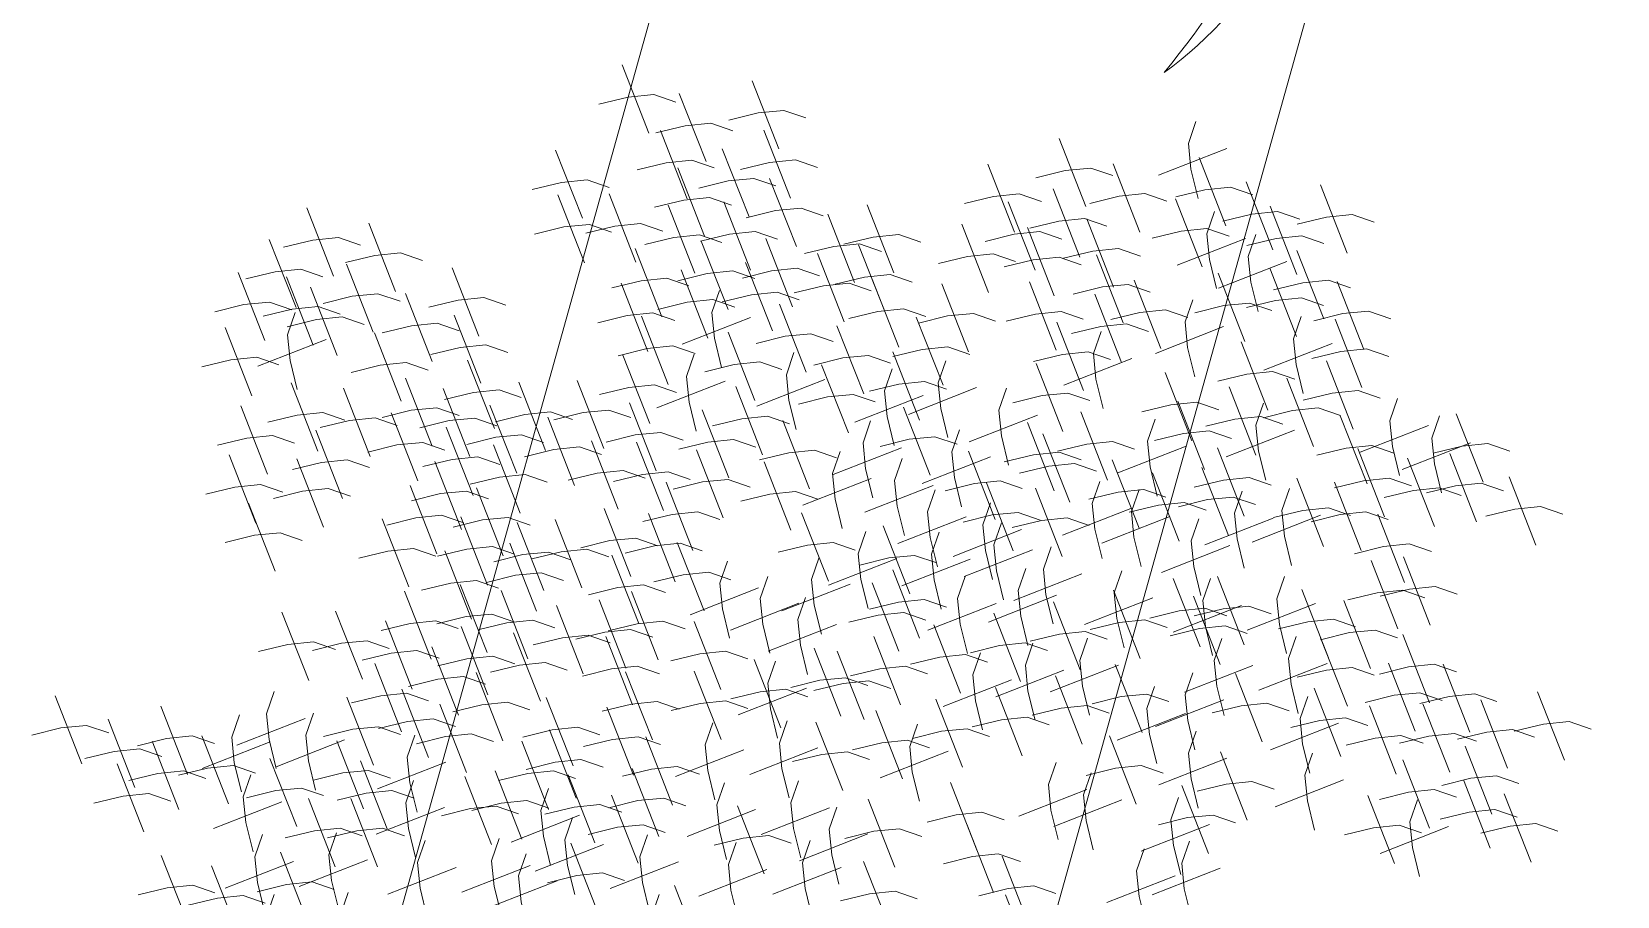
# Model space of a CAD drawing. Header units: millimetres. Extents: x 474016 to 477875, y 2288607 to 2292200.
# Drawn here: x 474468.39 to 474478.44, y 2289111.2 to 2289116.67 of the extents above; entities that cross this region are included whole.
import ezdxf

# ---------------------------------------------------------------- set-up
doc = ezdxf.new("R2010")
doc.units = ezdxf.units.MM
doc.header["$LTSCALE"] = 50
for name, color, linetype, lineweight in [('EXT', 3, 'Continuous', 5), ('JARDIN-HP', 64, 'Continuous', 5), ('JARDINES', 98, 'Continuous', 13)]:
    doc.layers.add(name, color=color, linetype=linetype, lineweight=lineweight)

# ---------------------------------------------------------------- blocks, each defined once
blk = doc.blocks.new('Plarbol-031')
for points in [[(0.1874, 2.608325), (0.40975, 2.455225)], [(0.197575, 2.439975), (0.2719, 2.521925), (0.34495, 2.5829), (0.428175, 2.60515)], [(-0.326475, 2.304025), (-0.173425, 2.526375)], [(-0.158175, 2.3142), (-0.240125, 2.388525), (-0.301075, 2.461575), (-0.3233, 2.5448)], [(-0.046375, 2.464125), (0.175975, 2.311025)], [(-0.0362, 2.295775), (0.038125, 2.377725), (0.111175, 2.4387), (0.1944, 2.46095)], [(-0.239475, 2.44125), (-0.01715, 2.28815)], [(-0.229325, 2.2729), (-0.155, 2.35485), (-0.08195, 2.415825), (0.001275, 2.438075)], [(0.07815, 2.43935), (0.300475, 2.28625)], [(0.0883, 2.271), (0.162625, 2.35295), (0.235675, 2.413925), (0.3189, 2.436175)], [(0.250925, 2.3593), (0.473275, 2.2062)], [(0.2611, 2.19095), (0.335425, 2.2729), (0.408475, 2.3339), (0.4917, 2.356125)], [(0.43705, 2.347875), (0.6594, 2.194775)], [(0.447225, 2.179525), (0.52155, 2.261475), (0.5946, 2.32245), (0.677825, 2.3447)], [(-0.08385, 2.067075), (0.06925, 2.289425)], [(0.0845, 2.07725), (0.00255, 2.151575), (-0.058425, 2.224625), (-0.080675, 2.30785)], [(0.089575, 2.082975), (0.242675, 2.3053)], [(0.257925, 2.093125), (0.175975, 2.16745), (0.115, 2.2405), (0.09275, 2.323725)], [(-0.488475, 2.244325), (-0.266125, 2.091225)], [(-0.4783, 2.075975), (-0.403975, 2.157925), (-0.330925, 2.2189), (-0.247725, 2.24115)], [(-0.226775, 2.26655), (-0.00445, 2.11345)], [(-0.2166, 2.0982), (-0.142275, 2.18015), (-0.069225, 2.24115), (0.013975, 2.263375)], [(0.20455, 2.2494), (0.4269, 2.0963)], [(0.214725, 2.08105), (0.28905, 2.163), (0.3621, 2.224), (0.445325, 2.246225)], [(0.50885, 2.228425), (0.731175, 2.07535)], [(0.519, 2.0601), (0.593325, 2.14205), (0.666375, 2.203025), (0.7496, 2.22525)], [(-0.705725, 2.211275), (-0.4834, 2.0582)], [(-0.695575, 2.04295), (-0.62125, 2.1249), (-0.548175, 2.185875), (-0.464975, 2.2081)], [(0.565375, 1.935575), (0.483425, 2.0099), (0.42245, 2.082975), (0.400225, 2.166175)], [(1.074225, 2.189675), (1.29655, 2.0366)], [(1.084375, 2.02135), (1.1587, 2.1033), (1.23175, 2.164275), (1.314975, 2.1865)], [(0.057175, 2.1268), (0.279525, 1.9737)], [(0.06735, 1.95845), (0.141675, 2.0404), (0.214725, 2.101375), (0.29795, 2.123625)], [(0.39705, 1.925425), (0.550125, 2.14775)], [(1.028475, 1.884125), (0.946525, 1.95845), (0.88555, 2.0315), (0.863325, 2.114725)], [(1.024025, 1.907625), (1.177125, 2.129975)], [(1.192375, 1.9178), (1.110425, 1.992125), (1.04945, 2.065175), (1.0272, 2.1484)], [(1.36515, 2.105825), (1.5875, 1.95275)], [(1.375325, 1.9375), (1.44965, 2.01945), (1.5227, 2.080425), (1.605925, 2.10265)], [(-0.6206, 2.044225), (-0.398275, 1.891125)], [(0.56855, 2.0836), (0.7909, 1.9305)], [(0.578725, 1.91525), (0.65305, 1.9972), (0.7261, 2.0582), (0.809325, 2.080425)], [(0.860125, 1.873975), (1.013225, 2.0963)], [(1.135825, 2.055025), (1.358175, 1.901925)], [(1.146, 1.886675), (1.220325, 1.968625), (1.293375, 2.0296), (1.3766, 2.051825)], [(-0.61045, 1.875875), (-0.536125, 1.957825), (-0.463075, 2.0188), (-0.37985, 2.04105)], [(-0.45545, 2.022625), (-0.233125, 1.869525)], [(-0.445275, 1.854275), (-0.37095, 1.936225), (-0.2979, 1.9972), (-0.2147, 2.01945)], [(0.199475, 1.763425), (0.117525, 1.83775), (0.05655, 1.9108), (0.0343, 1.994025)], [(-0.8709, 1.985125), (-0.64855, 1.83205)], [(-0.860725, 1.8168), (-0.7864, 1.89875), (-0.71335, 1.959725), (-0.630125, 1.98195)], [(-0.3519, 1.93305), (-0.129575, 1.77995)], [(-0.341725, 1.7647), (-0.2674, 1.84665), (-0.194375, 1.907625), (-0.11115, 1.929875)], [(-0.18485, 1.9324), (0.0375, 1.779325)], [(-0.174675, 1.764075), (-0.10035, 1.846025), (-0.0273, 1.907), (0.0559, 1.929225)], [(0.031125, 1.753275), (0.184225, 1.9756)], [(0.268725, 1.96545), (0.49105, 1.81235)], [(0.278875, 1.7971), (0.3532, 1.87905), (0.42625, 1.940025), (0.509475, 1.962275)], [(0.483425, 1.9483), (0.705775, 1.7952)], [(0.4936, 1.77995), (0.567925, 1.8619), (0.640975, 1.922875), (0.7242, 1.945125)], [(0.7242, 1.944475), (0.946525, 1.791375)], [(0.73435, 1.77615), (0.808675, 1.858075), (0.881725, 1.919075), (0.96495, 1.9413)], [(1.01705, 1.954), (1.239375, 1.800925)], [(1.0272, 1.785675), (1.101525, 1.867625), (1.174575, 1.9286), (1.2578, 1.950825)], [(-0.729875, 1.912075), (-0.507525, 1.758975)], [(-0.7197, 1.74375), (-0.645375, 1.8257), (-0.572325, 1.886675), (-0.4891, 1.9089)], [(-0.6187, 1.873325), (-0.39635, 1.720225)], [(-0.608525, 1.705), (-0.5342, 1.78695), (-0.46115, 1.847925), (-0.37795, 1.87015)], [(0.8449, 1.880325), (1.067225, 1.727225)], [(0.85505, 1.711975), (0.929375, 1.793925), (1.002425, 1.8549), (1.08565, 1.87715)], [(0.62955, 1.593825), (0.5476, 1.66815), (0.4866, 1.7412), (0.464375, 1.824425)], [(-1.761525, 1.7539), (-1.539175, 1.6008)], [(-0.275675, 1.809175), (-0.05335, 1.656075)], [(-0.2655, 1.640825), (-0.1912, 1.722775), (-0.11815, 1.78375), (-0.034925, 1.806)], [(0.32525, 1.80345), (0.5476, 1.65035)], [(0.335425, 1.635125), (0.40975, 1.71705), (0.4828, 1.77805), (0.566025, 1.800275)], [(0.4612, 1.58365), (0.6143, 1.806)], [(-1.75135, 1.585575), (-1.677025, 1.6675), (-1.603975, 1.7285), (-1.52075, 1.750725)], [(-0.826425, 1.7482), (-0.6041, 1.5951)], [(-0.81625, 1.57985), (-0.74195, 1.6618), (-0.668875, 1.722775), (-0.585675, 1.745)], [(-0.50055, 1.711975), (-0.2782, 1.558875)], [(-0.490375, 1.543625), (-0.41605, 1.625575), (-0.343, 1.686575), (-0.259775, 1.7088)], [(-0.0146, 1.477575), (-0.09655, 1.5519), (-0.157525, 1.62495), (-0.179775, 1.708175)], [(0.100375, 1.71515), (0.322725, 1.56205)], [(0.11055, 1.546825), (0.184875, 1.62875), (0.257925, 1.68975), (0.34115, 1.711975)], [(0.843625, 1.729125), (1.06595, 1.576025)], [(0.853775, 1.5608), (0.9281, 1.642725), (1.001175, 1.703725), (1.084375, 1.72595)], [(1.041825, 1.720875), (1.26415, 1.567775)], [(1.051975, 1.552525), (1.1263, 1.634475), (1.19935, 1.69545), (1.282575, 1.7177)], [(-0.3341, 1.64465), (-0.1118, 1.49155)], [(-0.32395, 1.4763), (-0.249625, 1.55825), (-0.1766, 1.619225), (-0.093375, 1.641475)], [(-0.18295, 1.4674), (-0.02985, 1.68975)], [(0.1982, 1.653525), (0.42055, 1.50045)], [(0.208375, 1.4852), (0.2827, 1.56715), (0.35575, 1.628125), (0.438975, 1.65035)], [(0.720375, 1.664325), (0.942725, 1.51125)], [(0.73055, 1.496), (0.804875, 1.57795), (0.877925, 1.638925), (0.96115, 1.66115)], [(1.20825, 1.644), (1.4306, 1.4909)], [(1.218425, 1.475675), (1.29275, 1.557625), (1.3658, 1.6186), (1.449025, 1.640825)], [(-1.6243, 1.62685), (-1.401975, 1.47375)], [(-1.614125, 1.458525), (-1.5398, 1.54045), (-1.46675, 1.60145), (-1.38355, 1.623675)], [(-1.15485, 1.61225), (-0.932525, 1.45915)], [(-1.144675, 1.4439), (-1.07035, 1.52585), (-0.9973, 1.586825), (-0.9141, 1.609075)], [(0.4161, 1.593175), (0.638425, 1.4401)], [(0.42625, 1.42485), (0.500575, 1.5068), (0.57365, 1.567775), (0.65685, 1.59)], [(0.715925, 1.3772), (0.869025, 1.59955)], [(0.884275, 1.387375), (0.802325, 1.4617), (0.74135, 1.53475), (0.7191, 1.61795)], [(-2.19095, 1.5341), (-1.9686, 1.381025)], [(-2.180775, 1.365775), (-2.10645, 1.447725), (-2.0334, 1.5087), (-1.950175, 1.530925)], [(-1.9578, 1.5646), (-1.735475, 1.4115)], [(-1.94765, 1.39625), (-1.873325, 1.4782), (-1.800275, 1.5392), (-1.71705, 1.561425)], [(-0.764175, 1.525225), (-0.541825, 1.372125)], [(-0.754, 1.356875), (-0.679675, 1.438825), (-0.606625, 1.4998), (-0.5234, 1.52205)], [(0.163275, 1.311775), (0.316375, 1.5341)], [(0.3316, 1.321925), (0.24965, 1.39625), (0.188675, 1.469325), (0.16645, 1.552525)], [(1.117425, 1.5665), (1.33975, 1.4134)], [(1.127575, 1.398175), (1.2019, 1.4801), (1.27495, 1.5411), (1.358175, 1.563325)], [(-1.7126, 1.48455), (-1.490275, 1.331475)], [(-1.702425, 1.316225), (-1.6281, 1.398175), (-1.55505, 1.45915), (-1.47185, 1.481375)], [(-1.506775, 1.49155), (-1.28445, 1.33845)], [(-1.496625, 1.3232), (-1.4223, 1.40515), (-1.349225, 1.466125), (-1.266025, 1.488375)], [(-1.255225, 1.50235), (-1.032875, 1.34925)], [(-1.24505, 1.334), (-1.170725, 1.41595), (-1.097675, 1.476925), (-1.01445, 1.499175)], [(-1.098325, 1.4725), (-0.875975, 1.3194)], [(-1.08815, 1.30415), (-1.013825, 1.3861), (-0.940775, 1.447075), (-0.85755, 1.469325)], [(-0.311875, 1.476925), (-0.08955, 1.32385)], [(-0.3017, 1.3086), (-0.2274, 1.39055), (-0.15435, 1.451525), (-0.07115, 1.47375)], [(0.40785, 1.501075), (0.630175, 1.347975)], [(0.418, 1.332725), (0.492325, 1.414675), (0.565375, 1.475675), (0.6486, 1.4979)], [(0.57745, 1.271125), (0.73055, 1.49345)], [(0.7458, 1.281275), (0.66385, 1.3556), (0.60285, 1.42865), (0.580625, 1.511875)], [(1.896225, 1.5087), (2.118575, 1.3556)], [(1.9064, 1.34035), (1.980725, 1.4223), (2.053775, 1.4833), (2.137, 1.505525)], [(-1.93875, 1.41215), (-1.7164, 1.25905)], [(-1.928575, 1.2438), (-1.85425, 1.32575), (-1.7812, 1.386725), (-1.698, 1.408975)], [(-0.075575, 1.421025), (0.14675, 1.26795)], [(-0.065425, 1.2527), (0.0089, 1.33465), (0.08195, 1.395625), (0.165175, 1.41785)], [(1.366425, 1.40515), (1.588775, 1.25205)], [(1.3766, 1.2368), (1.450925, 1.31875), (1.523975, 1.37975), (1.6072, 1.401975)], [(-1.205675, 1.361325), (-0.983325, 1.208225)], [(-1.1955, 1.192975), (-1.121175, 1.274925), (-1.048125, 1.3359), (-0.9649, 1.35815)], [(-0.9865, 1.395625), (-0.764175, 1.242525)], [(-0.97635, 1.227275), (-0.902025, 1.309225), (-0.828975, 1.370225), (-0.74575, 1.39245)], [(-0.773075, 1.37085), (-0.550725, 1.21775)], [(-0.7629, 1.2025), (-0.688575, 1.28445), (-0.615525, 1.34545), (-0.5323, 1.367675)], [(0.26935, 1.382925), (0.4917, 1.229825)], [(0.279525, 1.214575), (0.35385, 1.296525), (0.4269, 1.3575), (0.510125, 1.37975)], [(1.1155, 1.388), (1.33785, 1.2349)], [(1.125675, 1.21965), (1.2, 1.3016), (1.27305, 1.3626), (1.356275, 1.384825)], [(1.55065, 1.3988), (1.773, 1.2457)], [(1.560825, 1.23045), (1.63515, 1.3124), (1.7082, 1.3734), (1.791425, 1.395625)], [(1.739325, 1.367675), (1.96165, 1.214575)], [(1.749475, 1.199325), (1.8238, 1.281275), (1.896875, 1.342275), (1.980075, 1.3645)], [(-1.808525, 1.33465), (-1.586175, 1.18155)], [(-1.79835, 1.1663), (-1.724025, 1.24825), (-1.650975, 1.309225), (-1.567775, 1.331475)], [(-1.59825, 1.3251), (-1.375925, 1.172025)], [(-1.5881, 1.156775), (-1.513775, 1.238725), (-1.440725, 1.2997), (-1.3575, 1.321925)], [(-1.39435, 1.2997), (-1.172, 1.1466)], [(-1.384175, 1.13135), (-1.30985, 1.2133), (-1.2368, 1.2743), (-1.153575, 1.296525)], [(-0.428125, 1.067825), (-0.510075, 1.14215), (-0.57105, 1.215225), (-0.5933, 1.298425)], [(-0.354425, 1.0996), (-0.201375, 1.321925)], [(-0.186125, 1.10975), (-0.26805, 1.184075), (-0.329025, 1.25715), (-0.35125, 1.34035)], [(0.119425, 1.339725), (0.341775, 1.186625)], [(0.1296, 1.171375), (0.203925, 1.253325), (0.276975, 1.3143), (0.3602, 1.33655)], [(0.2592, 1.0634), (0.412275, 1.285725)], [(0.427525, 1.07355), (0.345575, 1.147875), (0.2846, 1.220925), (0.262375, 1.30415)], [(0.50185, 1.0977), (0.65495, 1.320025)], [(0.6702, 1.10785), (0.58825, 1.182175), (0.527275, 1.255225), (0.505025, 1.33845)], [(0.883, 1.0977), (1.0361, 1.320025)], [(1.05135, 1.10785), (0.9694, 1.182175), (0.908425, 1.255225), (0.886175, 1.33845)], [(0.9656, 1.33465), (1.187925, 1.18155)], [(0.97575, 1.1663), (1.050075, 1.24825), (1.123125, 1.309225), (1.20635, 1.331475)], [(1.38105, 1.2889), (1.603375, 1.1358)], [(1.3912, 1.12055), (1.465525, 1.2025), (1.538575, 1.2635), (1.6218, 1.285725)], [(-0.596475, 1.057675), (-0.443375, 1.28)], [(-0.215975, 1.27875), (0.00635, 1.12565)], [(-0.2058, 1.1104), (-0.1315, 1.19235), (-0.058425, 1.253325), (0.024775, 1.27555)], [(-0.145475, 1.27555), (0.076875, 1.122475)], [(-0.1353, 1.107225), (-0.060975, 1.189175), (0.012075, 1.25015), (0.0953, 1.272375)], [(0.12325, 1.007475), (0.27635, 1.229825)], [(0.2916, 1.01765), (0.20965, 1.091975), (0.14865, 1.165025), (0.126425, 1.24825)], [(1.570975, 1.23555), (1.793325, 1.08245)], [(1.58115, 1.0672), (1.655475, 1.14915), (1.728525, 1.210125), (1.81175, 1.232375)], [(-1.761525, 1.2006), (-1.539175, 1.0475)], [(-1.75135, 1.03225), (-1.677025, 1.1142), (-1.603975, 1.1752), (-1.52075, 1.197425)], [(-1.4064, 1.18535), (-1.184075, 1.03225)], [(-1.39625, 1.017025), (-1.321925, 1.09895), (-1.248875, 1.15995), (-1.16565, 1.182175)], [(-0.9973, 1.1809), (-0.774975, 1.027825)], [(-0.98715, 1.012575), (-0.912825, 1.094525), (-0.839775, 1.1555), (-0.75655, 1.177725)], [(-0.773075, 1.216475), (-0.550725, 1.0634)], [(-0.7629, 1.04815), (-0.688575, 1.1301), (-0.615525, 1.191075), (-0.5323, 1.2133)], [(0.829, 0.94905), (0.747075, 1.023375), (0.686075, 1.096425), (0.66385, 1.17965)], [(0.681, 1.199975), (0.903325, 1.046875)], [(0.69115, 1.031625), (0.765475, 1.113575), (0.83855, 1.17455), (0.92175, 1.1968)], [(1.21015, 0.94905), (1.128225, 1.023375), (1.067225, 1.096425), (1.045, 1.17965)], [(1.1225, 1.226), (1.344825, 1.072925)], [(1.13265, 1.057675), (1.206975, 1.139625), (1.28005, 1.2006), (1.36325, 1.222825)], [(1.786325, 1.193625), (2.008675, 1.040525)], [(1.7965, 1.025275), (1.870825, 1.107225), (1.943875, 1.1682), (2.0271, 1.19045)], [(-2.21825, 1.13645), (-1.995925, 0.98335)], [(-2.2081, 0.9681), (-2.133775, 1.05005), (-2.060725, 1.111025), (-1.9775, 1.133275)], [(-1.9648, 1.11295), (-1.74245, 0.95985)], [(-1.954625, 0.9446), (-1.8803, 1.02655), (-1.80725, 1.087525), (-1.724025, 1.10975)], [(-1.58555, 1.158675), (-1.363225, 1.005575)], [(-1.575375, 0.990325), (-1.50105, 1.072275), (-1.428, 1.133275), (-1.3448, 1.1555)], [(-1.21775, 1.128175), (-0.9954, 0.9751)], [(-1.207575, 0.95985), (-1.13325, 1.0418), (-1.0602, 1.102775), (-0.976975, 1.125)], [(-0.7432, 0.923), (-0.590125, 1.145325)], [(-0.574875, 0.93315), (-0.656825, 1.007475), (-0.7178, 1.08055), (-0.740025, 1.16375)], [(-0.2433, 0.885525), (-0.325225, 0.95985), (-0.3862, 1.0329), (-0.408425, 1.116125)], [(0.660675, 0.938875), (0.813775, 1.161225)], [(1.041825, 0.938875), (1.194925, 1.161225)], [(1.411525, 1.1193), (1.633875, 0.9662)], [(1.4217, 0.95095), (1.496025, 1.0329), (1.569075, 1.093875), (1.6523, 1.116125)], [(2.00485, 1.128825), (2.2272, 0.975725)], [(2.015025, 0.960475), (2.08935, 1.042425), (2.1624, 1.1034), (2.245625, 1.12565)], [(-0.62695, 1.06975), (-0.404625, 0.91665)], [(-0.6168, 0.9014), (-0.542475, 0.98335), (-0.469425, 1.044325), (-0.3862, 1.066575)], [(-0.4116, 0.87535), (-0.258525, 1.0977)], [(-0.33665, 1.0691), (-0.114325, 0.916)], [(-0.326475, 0.900775), (-0.25215, 0.9827), (-0.179125, 1.0437), (-0.095925, 1.065925)], [(-0.0559, 1.094525), (0.16645, 0.941425)], [(-0.045725, 0.926175), (0.0286, 1.008125), (0.10165, 1.0691), (0.184875, 1.09135)], [(0.550775, 1.102775), (0.7731, 0.949675)], [(0.560925, 0.934425), (0.63525, 1.016375), (0.708325, 1.077375), (0.791525, 1.0996)], [(0.649225, 1.0907), (0.871575, 0.9376)], [(0.6594, 0.922375), (0.733725, 1.0043), (0.806775, 1.0653), (0.89, 1.087525)], [(1.20635, 1.05895), (1.428675, 0.90585)], [(1.216525, 0.8906), (1.290825, 0.97255), (1.3639, 1.033525), (1.4471, 1.055775)], [(1.851125, 1.0869), (2.073475, 0.9338)], [(1.8613, 0.91855), (1.935625, 1.0005), (2.008675, 1.061475), (2.091875, 1.083725)], [(-2.11915, 1.00495), (-1.896825, 0.85185)], [(-2.109, 0.8366), (-2.034675, 0.91855), (-1.961625, 0.979525), (-1.8784, 1.001775)], [(-1.772325, 0.999875), (-1.549975, 0.846775)], [(-1.76215, 0.831525), (-1.687825, 0.913475), (-1.614775, 0.97445), (-1.53155, 0.996675)], [(-1.58745, 1.029725), (-1.365125, 0.876625)], [(-1.5773, 0.861375), (-1.502975, 0.943325), (-1.429925, 1.0043), (-1.3467, 1.02655)], [(-1.431825, 0.805475), (-1.278725, 1.027825)], [(-1.263475, 0.81565), (-1.345425, 0.889975), (-1.4064, 0.963025), (-1.42865, 1.046225)], [(-0.90775, 0.779425), (-0.989675, 0.85375), (-1.050675, 0.9268), (-1.0729, 1.010025)], [(-0.96365, 1.03035), (-0.7413, 0.87725)], [(-0.953475, 0.862025), (-0.87915, 0.94395), (-0.8061, 1.00495), (-0.722875, 1.027175)], [(-0.21725, 1.010025), (0.0051, 0.856925)], [(-0.207075, 0.841675), (-0.13275, 0.923625), (-0.0597, 0.984625), (0.023525, 1.00685)], [(0.3748, 0.780075), (0.5279, 1.0024)], [(0.54315, 0.790225), (0.4612, 0.86455), (0.400225, 0.9376), (0.377975, 1.020825)], [(0.819475, 0.780075), (0.972575, 1.0024)], [(0.987825, 0.790225), (0.905875, 0.86455), (0.8449, 0.9376), (0.82265, 1.020825)], [(1.200625, 0.780075), (1.353725, 1.0024)], [(1.368975, 0.790225), (1.287025, 0.86455), (1.22605, 0.9376), (1.2038, 1.020825)], [(1.624975, 1.022725), (1.847325, 0.869625)], [(1.63515, 0.8544), (1.709475, 0.93635), (1.782525, 0.997325), (1.86575, 1.01955)], [(-1.315575, 0.93635), (-1.093225, 0.78325)], [(-1.076075, 0.769275), (-0.922975, 0.9916)], [(-0.701275, 0.719075), (-0.548175, 0.941425)], [(-0.53295, 0.72925), (-0.6149, 0.803575), (-0.675875, 0.876625), (-0.6981, 0.95985)], [(-0.16705, 0.71655), (-0.013975, 0.938875)], [(0.001275, 0.7267), (-0.080675, 0.801025), (-0.14165, 0.874075), (-0.163875, 0.9573)], [(0.277625, 0.71655), (0.195675, 0.790875), (0.134675, 0.863925), (0.11245, 0.94715)], [(0.39195, 0.94395), (0.6143, 0.790875)], [(0.402125, 0.775625), (0.47645, 0.857575), (0.5495, 0.91855), (0.632725, 0.940775)], [(0.935725, 0.941425), (1.158075, 0.788325)], [(0.9459, 0.773075), (1.020225, 0.855025), (1.093275, 0.916), (1.1765, 0.93825)], [(-1.3054, 0.768), (-1.231075, 0.84995), (-1.158025, 0.910925), (-1.0748, 0.93315)], [(-0.527225, 0.669525), (-0.374125, 0.891875)], [(-0.358875, 0.6797), (-0.440825, 0.754025), (-0.501825, 0.827075), (-0.52405, 0.9103)], [(-0.19375, 0.652375), (-0.275675, 0.7267), (-0.33665, 0.79975), (-0.358875, 0.882975)], [(-0.091475, 0.6778), (0.061625, 0.900125)], [(0.076875, 0.68795), (-0.005075, 0.762275), (-0.06605, 0.835325), (-0.0883, 0.91855)], [(0.109275, 0.706375), (0.262375, 0.928725)], [(1.74885, 0.691125), (1.90195, 0.913475)], [(1.9172, 0.7013), (1.83525, 0.775625), (1.77425, 0.848675), (1.752025, 0.9319)], [(-1.7431, 0.8652), (-1.52075, 0.7121)], [(-1.732925, 0.69685), (-1.6586, 0.7788), (-1.58555, 0.839775), (-1.502325, 0.862025)], [(-0.36205, 0.642225), (-0.209, 0.86455)], [(0.244575, 0.599025), (0.162625, 0.67335), (0.10165, 0.7464), (0.079425, 0.829625)], [(0.8017, 0.6149), (0.9548, 0.83725)], [(0.970025, 0.625075), (0.8881, 0.6994), (0.8271, 0.77245), (0.804875, 0.85565)], [(1.332125, 0.6168), (1.485225, 0.83915)], [(1.500475, 0.626975), (1.418525, 0.7013), (1.35755, 0.77435), (1.3353, 0.857575)], [(1.5913, 0.842325), (1.81365, 0.689225)], [(1.601475, 0.673975), (1.6758, 0.755925), (1.74885, 0.8169), (1.832075, 0.83915)], [(-1.6135, 0.8061), (-1.391175, 0.653025)], [(-1.603325, 0.637775), (-1.529025, 0.719725), (-1.45595, 0.7807), (-1.37275, 0.802925)], [(-1.3772, 0.558375), (-1.2241, 0.7807)], [(-1.20885, 0.568525), (-1.2908, 0.64285), (-1.351775, 0.7159), (-1.374, 0.799125)], [(-1.18025, 0.78705), (-0.957925, 0.63395)], [(-1.1701, 0.618725), (-1.095775, 0.70065), (-1.022725, 0.76165), (-0.9395, 0.783875)], [(-0.966825, 0.780075), (-0.744475, 0.626975)], [(-0.95665, 0.611725), (-0.882325, 0.693675), (-0.809275, 0.75465), (-0.72605, 0.7769)], [(-0.73115, 0.5628), (-0.57805, 0.78515)], [(-0.5628, 0.572975), (-0.64475, 0.6473), (-0.705725, 0.72035), (-0.727975, 0.803575)], [(-0.094, 0.53105), (-0.17595, 0.605375), (-0.23695, 0.678425), (-0.25915, 0.76165)], [(0.07625, 0.58885), (0.229325, 0.8112)], [(0.23315, 0.78515), (0.455475, 0.63205)], [(0.2433, 0.6168), (0.317625, 0.69875), (0.3907, 0.75975), (0.4739, 0.781975)], [(-0.262325, 0.520875), (-0.10925, 0.743225)], [(0.4091, 0.5031), (0.5622, 0.725425)], [(0.57745, 0.51325), (0.4955, 0.587575), (0.434525, 0.66065), (0.412275, 0.74385)], [(0.550775, 0.721625), (0.7731, 0.568525)], [(0.560925, 0.553275), (0.63525, 0.635225), (0.708325, 0.696225), (0.791525, 0.71845)], [(0.7134, 0.4942), (0.8665, 0.71655)], [(0.881725, 0.504375), (0.7998, 0.5787), (0.7388, 0.65175), (0.716575, 0.734975)], [(-1.58935, 0.6492), (-1.367025, 0.4961)], [(-1.5792, 0.480875), (-1.504875, 0.5628), (-1.431825, 0.6238), (-1.3486, 0.646025)], [(-1.235525, 0.646025), (-1.0132, 0.492925)], [(-1.225375, 0.4777), (-1.15105, 0.559625), (-1.077975, 0.620625), (-0.994775, 0.64285)], [(-0.444, 0.665725), (-0.2217, 0.512625)], [(-0.43385, 0.497375), (-0.359525, 0.579325), (-0.286475, 0.6403), (-0.203275, 0.66255)], [(-0.091475, 0.439575), (0.061625, 0.6619)], [(0.076875, 0.449725), (-0.005075, 0.52405), (-0.06605, 0.597125), (-0.0883, 0.680325)], [(0.931925, 0.443375), (1.085025, 0.665725)], [(1.10025, 0.45355), (1.018325, 0.527875), (0.957325, 0.600925), (0.9351, 0.68415)], [(1.051975, 0.67145), (1.274325, 0.51835)], [(1.06215, 0.5031), (1.136475, 0.58505), (1.209525, 0.646025), (1.29275, 0.668275)], [(-0.938875, 0.6149), (-0.716525, 0.4618)], [(-0.9287, 0.44655), (-0.854375, 0.5285), (-0.781325, 0.5895), (-0.6981, 0.611725)], [(-0.4872, 0.3716), (-0.3341, 0.59395)], [(-0.31885, 0.381775), (-0.4008, 0.4561), (-0.4618, 0.52915), (-0.484025, 0.61235)], [(0.074325, 0.626325), (0.296675, 0.47325)], [(0.0845, 0.458), (0.158825, 0.53995), (0.231875, 0.600925), (0.3151, 0.62315)], [(0.25285, 0.375425), (0.405925, 0.59775)], [(0.421175, 0.385575), (0.339225, 0.4599), (0.27825, 0.53295), (0.256025, 0.616175)], [(-2.6369, 0.527875), (-2.41455, 0.374775)], [(-2.290675, 0.56345), (-2.06835, 0.41035)], [(-2.280525, 0.3951), (-2.2062, 0.47705), (-2.133125, 0.538025), (-2.049925, 0.560275)], [(-0.719075, 0.536775), (-0.496725, 0.383675)], [(-0.7089, 0.368425), (-0.634575, 0.450375), (-0.561525, 0.51135), (-0.4783, 0.5336)], [(-0.3233, 0.55075), (-0.101, 0.39765)], [(-0.31315, 0.3824), (-0.23885, 0.46435), (-0.1658, 0.525325), (-0.082575, 0.547575)], [(0.39195, 0.5628), (0.6143, 0.409725)], [(0.402125, 0.394475), (0.47645, 0.476425), (0.5495, 0.5374), (0.632725, 0.559625)], [(-2.626725, 0.359525), (-2.5524, 0.441475), (-2.47935, 0.502475), (-2.396125, 0.5247)], [(-1.677025, 0.478325), (-1.4547, 0.325225)], [(-1.66685, 0.309975), (-1.59255, 0.391925), (-1.519475, 0.452925), (-1.436275, 0.47515)], [(-1.47185, 0.5177), (-1.2495, 0.364625)], [(-1.461675, 0.349375), (-1.38735, 0.431325), (-1.3143, 0.4923), (-1.231075, 0.514525)], [(-1.1701, 0.512625), (-0.94775, 0.359525)], [(-1.159925, 0.344275), (-1.0856, 0.426225), (-1.01255, 0.487225), (-0.929325, 0.50945)], [(-0.359525, 0.4688), (-0.1372, 0.3157)], [(-0.084475, 0.467525), (0.13785, 0.314425)], [(0.2808, 0.247725), (0.19885, 0.32205), (0.13785, 0.3951), (0.115625, 0.478325)], [(0.681, 0.491025), (0.903325, 0.337925)], [(0.69115, 0.322675), (0.765475, 0.404625), (0.83855, 0.465625), (0.92175, 0.48785)], [(1.003075, 0.489125), (1.2254, 0.336025)], [(1.013225, 0.320775), (1.08755, 0.402725), (1.1606, 0.4637), (1.243825, 0.48595)], [(-2.85795, 0.4472), (-2.635625, 0.2941)], [(-2.8478, 0.27885), (-2.773475, 0.3608), (-2.700425, 0.421775), (-2.6172, 0.444025)], [(-2.187125, 0.4237), (-1.9648, 0.2706)], [(-2.176975, 0.25535), (-2.10265, 0.3373), (-2.0296, 0.398275), (-1.946375, 0.420525)], [(-1.3683, 0.41225), (-1.14595, 0.25915)], [(-1.358125, 0.243925), (-1.2838, 0.325875), (-1.21075, 0.38685), (-1.127525, 0.409075)], [(-0.576775, 0.1969), (-0.423675, 0.41925)], [(-0.408425, 0.207075), (-0.490375, 0.2814), (-0.551375, 0.35445), (-0.5736, 0.437675)], [(-0.34935, 0.30045), (-0.275025, 0.3824), (-0.202, 0.443375), (-0.118775, 0.465625)], [(-0.074325, 0.299175), (0, 0.381125), (0.073075, 0.442125), (0.156275, 0.46435)], [(0.11245, 0.237575), (0.26555, 0.4599)], [(1.015775, 0.204525), (1.168875, 0.426875)], [(1.184125, 0.2147), (1.102175, 0.289025), (1.041175, 0.362075), (1.01895, 0.4453)], [(-2.62165, 0.357), (-2.3993, 0.2039)], [(-2.611475, 0.18865), (-2.53715, 0.2706), (-2.4641, 0.331575), (-2.380875, 0.353825)], [(-2.38025, 0.3894), (-2.1579, 0.2363)], [(-2.370075, 0.22105), (-2.29575, 0.303), (-2.2227, 0.363975), (-2.1395, 0.3862)], [(-1.851075, 0.3519), (-1.62875, 0.198825)], [(-1.1955, 0.35065), (-0.973175, 0.19755)], [(0.23315, 0.404), (0.455475, 0.2509)], [(0.2433, 0.23565), (0.317625, 0.3176), (0.3907, 0.3786), (0.4739, 0.400825)], [(-2.0531, 0.3138), (-1.83075, 0.1607)], [(-2.042925, 0.14545), (-1.9686, 0.2274), (-1.89555, 0.288375), (-1.812325, 0.310625)], [(-1.840925, 0.183575), (-1.7666, 0.265525), (-1.69355, 0.3265), (-1.610325, 0.348725)], [(-1.690375, 0.3049), (-1.468025, 0.1518)], [(-1.6802, 0.13655), (-1.605875, 0.2185), (-1.532825, 0.2795), (-1.4496, 0.301725)], [(-1.508675, 0.322675), (-1.28635, 0.1696)], [(-1.498525, 0.15435), (-1.4242, 0.2363), (-1.35115, 0.297275), (-1.267925, 0.3195)], [(-1.18535, 0.1823), (-1.111025, 0.26425), (-1.037975, 0.325225), (-0.95475, 0.34745)], [(-0.2433, 0.3087), (-0.02095, 0.155625)], [(-0.233125, 0.140375), (-0.1588, 0.222325), (-0.08575, 0.2833), (-0.002525, 0.305525)], [(0.737525, 0.069225), (0.655575, 0.14355), (0.5946, 0.2166), (0.572375, 0.299825)], [(0.697525, 0.099725), (0.8506, 0.32205)], [(0.86585, 0.109875), (0.7839, 0.1842), (0.722925, 0.25725), (0.7007, 0.340475)], [(1.138375, 0.094), (1.291475, 0.316325)], [(1.306725, 0.10415), (1.224775, 0.178475), (1.163775, 0.25155), (1.14155, 0.33475)], [(-2.9075, 0.273125), (-2.685175, 0.12005)], [(-2.89735, 0.1048), (-2.823025, 0.18675), (-2.749975, 0.247725), (-2.66675, 0.26995)], [(-0.680325, 0.00635), (-0.762275, 0.08065), (-0.82325, 0.1537), (-0.845475, 0.236925)], [(-0.6943, 0.0324), (-0.5412, 0.254725)], [(-0.52595, 0.042575), (-0.6079, 0.116875), (-0.668875, 0.189925), (-0.691125, 0.273125)], [(-0.535475, 0.04575), (-0.382375, 0.26805)], [(-0.36715, 0.0559), (-0.4491, 0.1302), (-0.510075, 0.20325), (-0.5323, 0.286475)], [(0.074325, 0.245175), (0.296675, 0.0921)], [(0.0845, 0.07685), (0.158825, 0.1588), (0.231875, 0.219775), (0.3151, 0.242)], [(0.5692, 0.05905), (0.7223, 0.2814)], [(-2.777925, 0.194375), (-2.555575, 0.0413)], [(-2.76775, 0.02605), (-2.693425, 0.107975), (-2.620375, 0.16895), (-2.53715, 0.1912)], [(-2.682625, 0.21215), (-2.4603, 0.05905)], [(-2.672475, 0.043825), (-2.59815, 0.12575), (-2.525075, 0.18675), (-2.441875, 0.208975)], [(-2.3936, 0.204525), (-2.17125, 0.05145)], [(-2.383425, 0.036225), (-2.3091, 0.118125), (-2.23605, 0.179125), (-2.152825, 0.20135)], [(-2.0696, 0.177225), (-1.847275, 0.02415)], [(-1.892375, 0.22295), (-1.67005, 0.06985)], [(-1.8822, 0.054625), (-1.8079, 0.13655), (-1.734825, 0.19755), (-1.651625, 0.219775)], [(-1.1847, 0.2185), (-0.962375, 0.0654)], [(-1.17455, 0.0502), (-1.100225, 0.1321), (-1.027175, 0.1931), (-0.94395, 0.215325)], [(-1.037325, 0.189925), (-0.815, 0.03685)], [(-1.027175, 0.0216), (-0.95285, 0.103525), (-0.879775, 0.1645), (-0.796575, 0.18675)], [(-0.84865, -0.0038), (-0.695575, 0.2185)], [(-0.324575, 0.188025), (-0.102275, 0.03495)], [(-0.314425, 0.0197), (-0.240125, 0.101625), (-0.16705, 0.1626), (-0.08385, 0.18485)], [(1.0164, -0.022225), (1.1695, 0.200075)], [(1.18475, -0.012075), (1.1028, 0.062225), (1.041825, 0.1353), (1.019575, 0.2185)], [(-2.2062, 0.13085), (-1.98385, -0.022225)], [(-2.196025, -0.037475), (-2.1217, 0.044475), (-2.04865, 0.105425), (-1.965425, 0.127675)], [(-2.05945, 0.0089), (-1.985125, 0.090825), (-1.912075, 0.1518), (-1.82885, 0.17405)], [(-1.330825, 0.1429), (-1.108475, -0.01015)], [(-1.32065, -0.0254), (-1.246325, 0.05655), (-1.173275, 0.1175), (-1.09005, 0.139725)], [(-0.402075, 0.1499), (-0.179775, -0.003175)], [(-0.391925, -0.018425), (-0.3176, 0.0635), (-0.24455, 0.1245), (-0.16135, 0.146725)], [(0.235675, -0.100375), (0.15375, -0.02605), (0.09275, 0.047025), (0.070525, 0.1302)], [(-2.934825, 0.107975), (-2.712475, -0.0451)], [(-2.92465, -0.06035), (-2.850325, 0.0216), (-2.777275, 0.08255), (-2.69405, 0.1048)], [(-2.680725, -0.13785), (-2.527625, 0.084475)], [(-2.512375, -0.127675), (-2.594325, -0.05335), (-2.6553, 0.0197), (-2.67755, 0.1029)], [(-1.98005, 0.0654), (-1.7577, -0.08765)], [(-1.969875, -0.1029), (-1.89555, -0.02095), (-1.8225, 0.040025), (-1.739275, 0.062225)], [(-1.799, 0.1086), (-1.57665, -0.044475)], [(-1.788825, -0.0597), (-1.7145, 0.02225), (-1.64145, 0.0832), (-1.558225, 0.105425)], [(-0.084475, 0.086375), (0.13785, -0.0667)], [(-0.074325, -0.08195), (0, 0), (0.073075, 0.060975), (0.156275, 0.0832)], [(0.06735, -0.110525), (0.22045, 0.111775)], [(-1.457225, 0.008275), (-1.2349, -0.144825)], [(-1.447075, -0.160075), (-1.37275, -0.078125), (-1.2997, -0.01715), (-1.216475, 0.005075)], [(-1.210125, 0.015875), (-0.987775, -0.1372)], [(-1.19995, -0.15245), (-1.125625, -0.0705), (-1.052575, -0.009525), (-0.96935, 0.0127)], [(-0.4961, -0.210275), (-0.343, 0.012075)], [(-0.32775, -0.2001), (-0.4097, -0.125775), (-0.470675, -0.052725), (-0.492925, 0.0305)], [(0.2916, 0.020325), (0.513925, -0.13275)], [(0.30175, -0.148), (0.376075, -0.06605), (0.449125, -0.005075), (0.53235, 0.01715)], [(-2.3739, -0.02795), (-2.15155, -0.18105)], [(-2.363725, -0.196275), (-2.2894, -0.11435), (-2.21635, -0.05335), (-2.133125, -0.031125)], [(-2.17825, -0.00445), (-1.9559, -0.157525)], [(-2.168075, -0.172775), (-2.09375, -0.090825), (-2.0207, -0.02985), (-1.937475, -0.007625)], [(-1.762775, -0.057175), (-1.54045, -0.210275)], [(-1.076075, -0.054625), (-0.85375, -0.207725)], [(-1.065925, -0.222975), (-0.9916, -0.141025), (-0.91855, -0.080025), (-0.835325, -0.0578)], [(-0.82325, -0.0165), (-0.600925, -0.1696)], [(-0.813075, -0.18485), (-0.73875, -0.1029), (-0.6657, -0.041925), (-0.5825, -0.0197)], [(-0.5609, -0.0089), (-0.33855, -0.161975)], [(-0.550725, -0.177225), (-0.4764, -0.095275), (-0.40335, -0.0343), (-0.320125, -0.012075)], [(-2.8605, -0.087025), (-2.63815, -0.240125)], [(-2.850325, -0.255375), (-2.776, -0.173425), (-2.70295, -0.112425), (-2.619725, -0.0902)], [(-1.944475, -0.062875), (-1.722125, -0.215975)], [(-1.9343, -0.231225), (-1.859975, -0.149275), (-1.786925, -0.0883), (-1.7037, -0.06605)], [(-1.752625, -0.2255), (-1.6783, -0.14355), (-1.60525, -0.082575), (-1.522025, -0.06035)], [(-1.567775, -0.0794), (-1.345425, -0.2325)], [(-1.5576, -0.24775), (-1.483275, -0.1658), (-1.410225, -0.1048), (-1.327, -0.082575)], [(-0.2433, -0.072425), (-0.02095, -0.2255)], [(-0.233125, -0.24075), (-0.1588, -0.1588), (-0.08575, -0.097825), (-0.002525, -0.0756)], [(0.427525, -0.07305), (0.649875, -0.22615)], [(0.4377, -0.2414), (0.512025, -0.15945), (0.585075, -0.09845), (0.6683, -0.076225)], [(0.6016, -0.097825), (0.823925, -0.250925)], [(0.61175, -0.266175), (0.686075, -0.184225), (0.759125, -0.123225), (0.84235, -0.101)], [(-2.544775, -0.119425), (-2.32245, -0.272525)], [(-2.534625, -0.287775), (-2.4603, -0.205825), (-2.387225, -0.144825), (-2.304025, -0.1226)], [(-1.547425, -0.157525), (-1.3251, -0.310625)], [(-1.537275, -0.325875), (-1.46295, -0.243925), (-1.3899, -0.18295), (-1.306675, -0.160725)], [(-1.1574, -0.14675), (-0.93505, -0.299825)], [(-1.147225, -0.315075), (-1.0729, -0.233125), (-0.99985, -0.17215), (-0.916625, -0.149925)], [(-0.7197, -0.1677), (-0.497375, -0.3208)], [(-0.70955, -0.33605), (-0.635225, -0.2541), (-0.56215, -0.1931), (-0.47895, -0.170875)], [(-0.337275, -0.369075), (-0.184225, -0.14675)], [(-0.168975, -0.3589), (-0.2509, -0.284575), (-0.311875, -0.211525), (-0.3341, -0.128325)], [(-2.372, -0.21345), (-2.14965, -0.366525)], [(-2.361825, -0.381775), (-2.2875, -0.299825), (-2.21445, -0.23885), (-2.131225, -0.216625)], [(-1.969875, -0.188025), (-1.74755, -0.341125)], [(-1.9597, -0.356375), (-1.8854, -0.274425), (-1.812325, -0.21345), (-1.729125, -0.1912)], [(-1.750075, -0.1785), (-1.52775, -0.3316)], [(-1.739925, -0.34685), (-1.6656, -0.2649), (-1.59255, -0.2039), (-1.509325, -0.181675)], [(0.074325, -0.199475), (0.296675, -0.35255)], [(0.0845, -0.3678), (0.158825, -0.28585), (0.231875, -0.224875), (0.3151, -0.20265)], [(0.690525, -0.20835), (0.912875, -0.36145)], [(-1.27555, -0.25155), (-1.0532, -0.40465)], [(-1.265375, -0.4199), (-1.19105, -0.33795), (-1.118, -0.276975), (-1.0348, -0.254725)], [(-1.061475, -0.2452), (-0.839125, -0.3983)], [(-1.0513, -0.41355), (-0.976975, -0.3316), (-0.903925, -0.2706), (-0.8207, -0.248375)], [(-0.391275, -0.517725), (-0.473225, -0.4434), (-0.5342, -0.37035), (-0.55645, -0.287125)], [(-0.01015, -0.517725), (-0.0921, -0.4434), (-0.153075, -0.37035), (-0.175325, -0.287125)], [(0.160725, -0.519), (0.078775, -0.444675), (0.0178, -0.371625), (-0.00445, -0.2884)], [(-2.650875, -0.293475), (-2.428525, -0.446575)], [(-2.6407, -0.461825), (-2.566375, -0.379875), (-2.493325, -0.3189), (-2.4101, -0.29665)], [(-2.370725, -0.3405), (-2.148375, -0.493575)], [(-2.36055, -0.508825), (-2.286225, -0.426875), (-2.213175, -0.3659), (-2.12995, -0.343675)], [(-1.987025, -0.34685), (-1.7647, -0.499925)], [(-1.976875, -0.515175), (-1.90255, -0.433225), (-1.829475, -0.37225), (-1.746275, -0.350025)], [(-1.729125, -0.315075), (-1.506775, -0.468175)], [(-1.71895, -0.483425), (-1.644625, -0.401475), (-1.571575, -0.3405), (-1.48835, -0.31825)], [(-1.47565, -0.32015), (-1.253325, -0.47325)], [(-1.4655, -0.4885), (-1.391175, -0.40655), (-1.3181, -0.345575), (-1.2349, -0.323325)], [(-0.928075, -0.311275), (-0.705725, -0.464375)], [(-0.9179, -0.4796), (-0.843575, -0.39765), (-0.770525, -0.336675), (-0.6873, -0.31445)], [(-0.559625, -0.5279), (-0.406525, -0.30555)], [(-0.1785, -0.5279), (-0.0254, -0.30555)], [(-0.007625, -0.52915), (0.145475, -0.306825)], [(-1.612875, -0.3856), (-1.390525, -0.538675)], [(-1.6027, -0.553925), (-1.528375, -0.471975), (-1.455325, -0.411), (-1.3721, -0.388775)], [(0.18995, -0.399575), (0.412275, -0.552675)], [(0.200125, -0.5679), (0.274425, -0.48595), (0.3475, -0.424975), (0.4307, -0.40275)], [(-1.349875, -0.4237), (-1.127525, -0.5768)], [(-1.3397, -0.59205), (-1.265375, -0.5101), (-1.192325, -0.449125), (-1.109125, -0.426875)], [(-0.912825, -0.458), (-0.690475, -0.6111)], [(-0.90265, -0.62635), (-0.828325, -0.5444), (-0.755275, -0.483425), (-0.67205, -0.461175)], [(-0.4008, -0.6867), (-0.247725, -0.464375)], [(-0.2325, -0.676525), (-0.314425, -0.6022), (-0.3754, -0.52915), (-0.397625, -0.44595)], [(-0.019675, -0.6867), (0.1334, -0.464375)], [(0.14865, -0.676525), (0.0667, -0.6022), (0.005725, -0.52915), (-0.0165, -0.44595)], [(-2.585425, -0.46755), (-2.3631, -0.620625)], [(-2.575275, -0.635875), (-2.50095, -0.553925), (-2.4279, -0.49295), (-2.344675, -0.470725)], [(-1.769775, -0.521525), (-1.547425, -0.674625)], [(-1.7596, -0.689875), (-1.685275, -0.607925), (-1.612225, -0.54695), (-1.529025, -0.5247)], [(-1.5233, -0.51265), (-1.30095, -0.665725)], [(-1.513125, -0.680975), (-1.4388, -0.599025), (-1.36575, -0.53805), (-1.282525, -0.515825)], [(-0.7324, -0.4688), (-0.510075, -0.6219)], [(-0.72225, -0.63715), (-0.647925, -0.5552), (-0.574875, -0.494225), (-0.49165, -0.471975)], [(-0.3106, -0.489775), (-0.0883, -0.642875)], [(-0.30045, -0.658125), (-0.22615, -0.576175), (-0.153075, -0.515175), (-0.069875, -0.49295)], [(-2.426625, -0.57425), (-2.204275, -0.72735)], [(-2.41645, -0.7426), (-2.342125, -0.66065), (-2.269075, -0.599675), (-2.18585, -0.577425)], [(-1.116725, -0.553925), (-0.8944, -0.707025)], [(-1.106575, -0.722275), (-1.03225, -0.640325), (-0.9592, -0.57935), (-0.875975, -0.5571)], [(-1.5703, -0.63525), (-1.347975, -0.78835)], [(-1.56015, -0.803575), (-1.485825, -0.72165), (-1.41275, -0.66065), (-1.32955, -0.638425)], [(-1.3829, -0.6219), (-1.160575, -0.775)], [(-1.37275, -0.79025), (-1.298425, -0.7083), (-1.225375, -0.647325), (-1.14215, -0.625075)], [(-0.7089, -0.592675), (-0.486575, -0.745775)], [(-0.69875, -0.761025), (-0.624425, -0.679075), (-0.551375, -0.6181), (-0.46815, -0.59585)], [(-0.242025, -0.845525), (-0.088925, -0.623175)], [(-0.073675, -0.83535), (-0.155625, -0.761025), (-0.2166, -0.687975), (-0.23885, -0.60475)], [(-1.76595, -0.65175), (-1.543625, -0.80485)], [(-1.7558, -0.8201), (-1.681475, -0.73815), (-1.608425, -0.677175), (-1.5252, -0.65495)], [(-1.0405, -0.64605), (-0.818175, -0.79915)], [(-1.03035, -0.814375), (-0.956025, -0.73245), (-0.882975, -0.67145), (-0.79975, -0.649225)], [(-1.938125, -0.724175), (-1.715775, -0.877275)], [(-1.92795, -0.892525), (-1.853625, -0.810575), (-1.780575, -0.7496), (-1.69735, -0.72735)], [(-1.1015, -0.737525), (-0.87915, -0.890625)], [(-1.091325, -0.90585), (-1.017, -0.823925), (-0.94395, -0.762925), (-0.860725, -0.7407)], [(-0.890575, -0.743875), (-0.66825, -0.896975)], [(-0.880425, -0.912225), (-0.8061, -0.830275), (-0.73305, -0.769275), (-0.649825, -0.74705)], [(-0.716525, -0.71655), (-0.4942, -0.86965)], [(-0.706375, -0.8849), (-0.63205, -0.80295), (-0.558975, -0.741975), (-0.475775, -0.719725)], [(-1.71005, -0.803575), (-1.487725, -0.956675)], [(-1.6999, -0.971925), (-1.625575, -0.889975), (-1.552525, -0.829), (-1.4693, -0.806775)], [(-1.428, -0.79405), (-1.205675, -0.94715)], [(-1.41785, -0.9624), (-1.343525, -0.88045), (-1.270475, -0.819475), (-1.18725, -0.797225)], [(-0.52785, -1.004325), (-0.374775, -0.782)], [(-0.359525, -0.99415), (-0.441475, -0.919825), (-0.50245, -0.846775), (-0.524675, -0.763575)], [(-2.099475, -0.838525), (-1.877125, -0.991625)], [(-2.0893, -1.006875), (-2.014975, -0.924925), (-1.941925, -0.863925), (-1.8587, -0.8417)], [(-1.575375, -0.82645), (-1.35305, -0.97955)], [(-1.565225, -0.9948), (-1.4909, -0.91285), (-1.41785, -0.851875), (-1.334625, -0.829625)], [(-0.92615, -1.067225), (-0.773075, -0.844875)], [(-0.757825, -1.05705), (-0.839775, -0.982725), (-0.90075, -0.909675), (-0.922975, -0.82645)], [(-0.623775, -1.096425), (-0.705725, -1.0221), (-0.766725, -0.94905), (-0.78895, -0.86585)], [(-0.337925, -0.862675), (-0.1156, -1.01575)], [(-1.121175, -0.883), (-0.89885, -1.0361)], [(-1.111025, -1.051325), (-1.0367, -0.969375), (-0.96365, -0.9084), (-0.880425, -0.886175)], [(-0.792125, -1.1066), (-0.639025, -0.884275)], [(-0.200725, -1.152975), (-0.28265, -1.07865), (-0.343625, -1.0056), (-0.365875, -0.922375)], [(-1.726575, -0.963675), (-1.50425, -1.116775)], [(-1.7164, -1.132), (-1.642075, -1.050075), (-1.569025, -0.989075), (-1.485825, -0.96685)], [(-1.44325, -1.1803), (-1.29015, -0.95795)], [(-1.274925, -1.170125), (-1.35685, -1.0958), (-1.41785, -1.02275), (-1.440075, -0.939525)], [(-1.203125, -0.9624), (-0.9808, -1.1155)], [(-1.192975, -1.13075), (-1.11865, -1.0488), (-1.0456, -0.9878), (-0.962375, -0.965575)], [(-0.7413, -0.9478), (-0.518975, -1.100875)], [(-0.73115, -1.116125), (-0.656825, -1.034175), (-0.58375, -0.9732), (-0.50055, -0.950975)], [(-1.79455, -1.327675), (-1.8765, -1.25335), (-1.937475, -1.1803), (-1.9597, -1.097075)], [(-1.79835, -1.32195), (-1.645275, -1.099625)], [(-1.630025, -1.311775), (-1.711975, -1.23745), (-1.77295, -1.1644), (-1.795175, -1.0812)], [(-1.353675, -1.32195), (-1.2006, -1.099625)], [(-1.18535, -1.311775), (-1.2673, -1.23745), (-1.328275, -1.1644), (-1.3505, -1.0812)], [(-0.972525, -1.32195), (-0.81945, -1.099625)], [(-0.8042, -1.311775), (-0.88615, -1.23745), (-0.947125, -1.1644), (-0.96935, -1.0812)], [(-0.858825, -1.31305), (-0.705725, -1.090725)], [(-0.690475, -1.3029), (-0.772425, -1.228575), (-0.833425, -1.155525), (-0.85565, -1.0723)], [(-1.9629, -1.337825), (-1.8098, -1.1155)], [(-1.66685, -1.1174), (-1.444525, -1.2705)], [(-1.6567, -1.28575), (-1.582375, -1.2038), (-1.509325, -1.1428), (-1.4261, -1.120575)], [(-1.5538, -1.1301), (-1.33145, -1.2832)], [(-1.543625, -1.29845), (-1.4693, -1.2165), (-1.39625, -1.155525), (-1.313025, -1.133275)], [(-2.0207, -1.480775), (-1.8676, -1.258425)], [(-1.85235, -1.4706), (-1.9343, -1.396275), (-1.995275, -1.323225), (-2.017525, -1.24)], [(-1.504875, -1.264775), (-1.282525, -1.417875)], [(-1.4947, -1.433125), (-1.420375, -1.351175), (-1.347325, -1.2902), (-1.264125, -1.26795)], [(-1.194875, -1.480775), (-1.041775, -1.258425)], [(-1.026525, -1.4706), (-1.108475, -1.396275), (-1.16945, -1.323225), (-1.1917, -1.24)], [(-1.834575, -1.30925), (-1.612225, -1.46235)], [(-1.8244, -1.477575), (-1.750075, -1.39565), (-1.677025, -1.33465), (-1.5938, -1.312425)], [(-2.275425, -1.37595), (-2.0531, -1.52905)], [(-2.265275, -1.5443), (-2.19095, -1.46235), (-2.1179, -1.40135), (-2.034675, -1.379125)], [(-2.0893, -1.381025), (-1.866975, -1.534125)], [(-2.07915, -1.549375), (-2.004825, -1.467425), (-1.93175, -1.40645), (-1.84855, -1.3842)], [(-1.69355, -1.6294), (-1.7755, -1.555075), (-1.836475, -1.482025), (-1.8587, -1.398825)], [(-1.633825, -1.35245), (-1.4115, -1.50555)], [(-1.623675, -1.520775), (-1.54935, -1.438825), (-1.476275, -1.37785), (-1.393075, -1.355625)], [(-1.3124, -1.6294), (-1.39435, -1.555075), (-1.455325, -1.482025), (-1.47755, -1.398825)], [(-1.861875, -1.639575), (-1.7088, -1.41725)], [(-1.480725, -1.639575), (-1.32765, -1.41725)], [(-2.2297, -1.499825), (-2.00735, -1.652925)], [(-2.219525, -1.66815), (-2.1452, -1.586225), (-2.07215, -1.525225), (-1.988925, -1.503)], [(-2.619725, -1.56145), (-2.3974, -1.714525)], [(-2.609575, -1.729775), (-2.53525, -1.647825), (-2.4622, -1.58685), (-2.378975, -1.564625)], [(-2.408825, -1.523325), (-2.1865, -1.676425)], [(-2.398675, -1.691675), (-2.32435, -1.609725), (-2.2513, -1.548725), (-2.168075, -1.5265)], [(-1.703075, -1.7984), (-1.549975, -1.57605)], [(-1.534725, -1.788225), (-1.616675, -1.7139), (-1.67765, -1.64085), (-1.6999, -1.557625)], [(-1.608425, -1.57415), (-1.386075, -1.72725)], [(-1.153575, -1.788225), (-1.235525, -1.7139), (-1.2965, -1.64085), (-1.31875, -1.557625)], [(-1.59825, -1.742475), (-1.523925, -1.66055), (-1.450875, -1.59955), (-1.36765, -1.577325)], [(-2.2894, -1.64085), (-2.067075, -1.79395)], [(-2.27925, -1.809175), (-2.204925, -1.72725), (-2.131875, -1.66625), (-2.04865, -1.644025)], [(-1.375925, -1.947025), (-1.457875, -1.8727), (-1.51885, -1.79965), (-1.541075, -1.71645)], [(-1.790725, -1.757725), (-1.5684, -1.910825)], [(-1.780575, -1.926075), (-1.70625, -1.844125), (-1.6332, -1.78315), (-1.549975, -1.7609)], [(-1.965425, -1.83015), (-1.7431, -1.98325)], [(-1.955275, -1.9985), (-1.88095, -1.91655), (-1.8079, -1.85555), (-1.724675, -1.833325)]]:
    blk.add_lwpolyline(points)
blk = doc.blocks.new('A$C41BB26E9')
at = {"color": 56, "true_color": 0x7a7a00}
for centre, major_axis, start_param, end_param in [((4.122, -1.2835), (-1.5343, 0.3722), 3.888492, 4.926001), ((3.7035, -2.1029), (-2.624, 0.6366), 4.179349, 4.820469)]:
    blk.add_ellipse(centre, major_axis=major_axis, ratio=0.714286, start_param=start_param, end_param=end_param, dxfattribs=at)

msp = doc.modelspace()

# ---------------------------------------------------------------- linework, layer by layer
at = {"layer": 'JARDINES'}
msp.add_lwpolyline([(474469.928, 2289108.232), (474490.985, 2289183.6, -0.724057), (474494.837, 2289182.524), (474473.78, 2289107.156)], format="xyb", dxfattribs=at)

# ---------------------------------------------------------------- block references
at = {"layer": 'EXT', "xscale": 1.71989999994179, "yscale": 1.71989999994179, "zscale": 1.71989999994179, "rotation": 325.9356466897348}
msp.add_blockref('Plarbol-031', (474473.777, 2289112.168), dxfattribs=at)
at = {"layer": 'JARDIN-HP', "color": 8, "xscale": 1.499999999826813, "yscale": 1.499999999826813, "zscale": 1.499999999826813, "rotation": 266.6565195172511}
msp.add_blockref('A$C41BB26E9', (474477.257, 2289124.474), dxfattribs=at)

doc.saveas('drawing.dxf')
